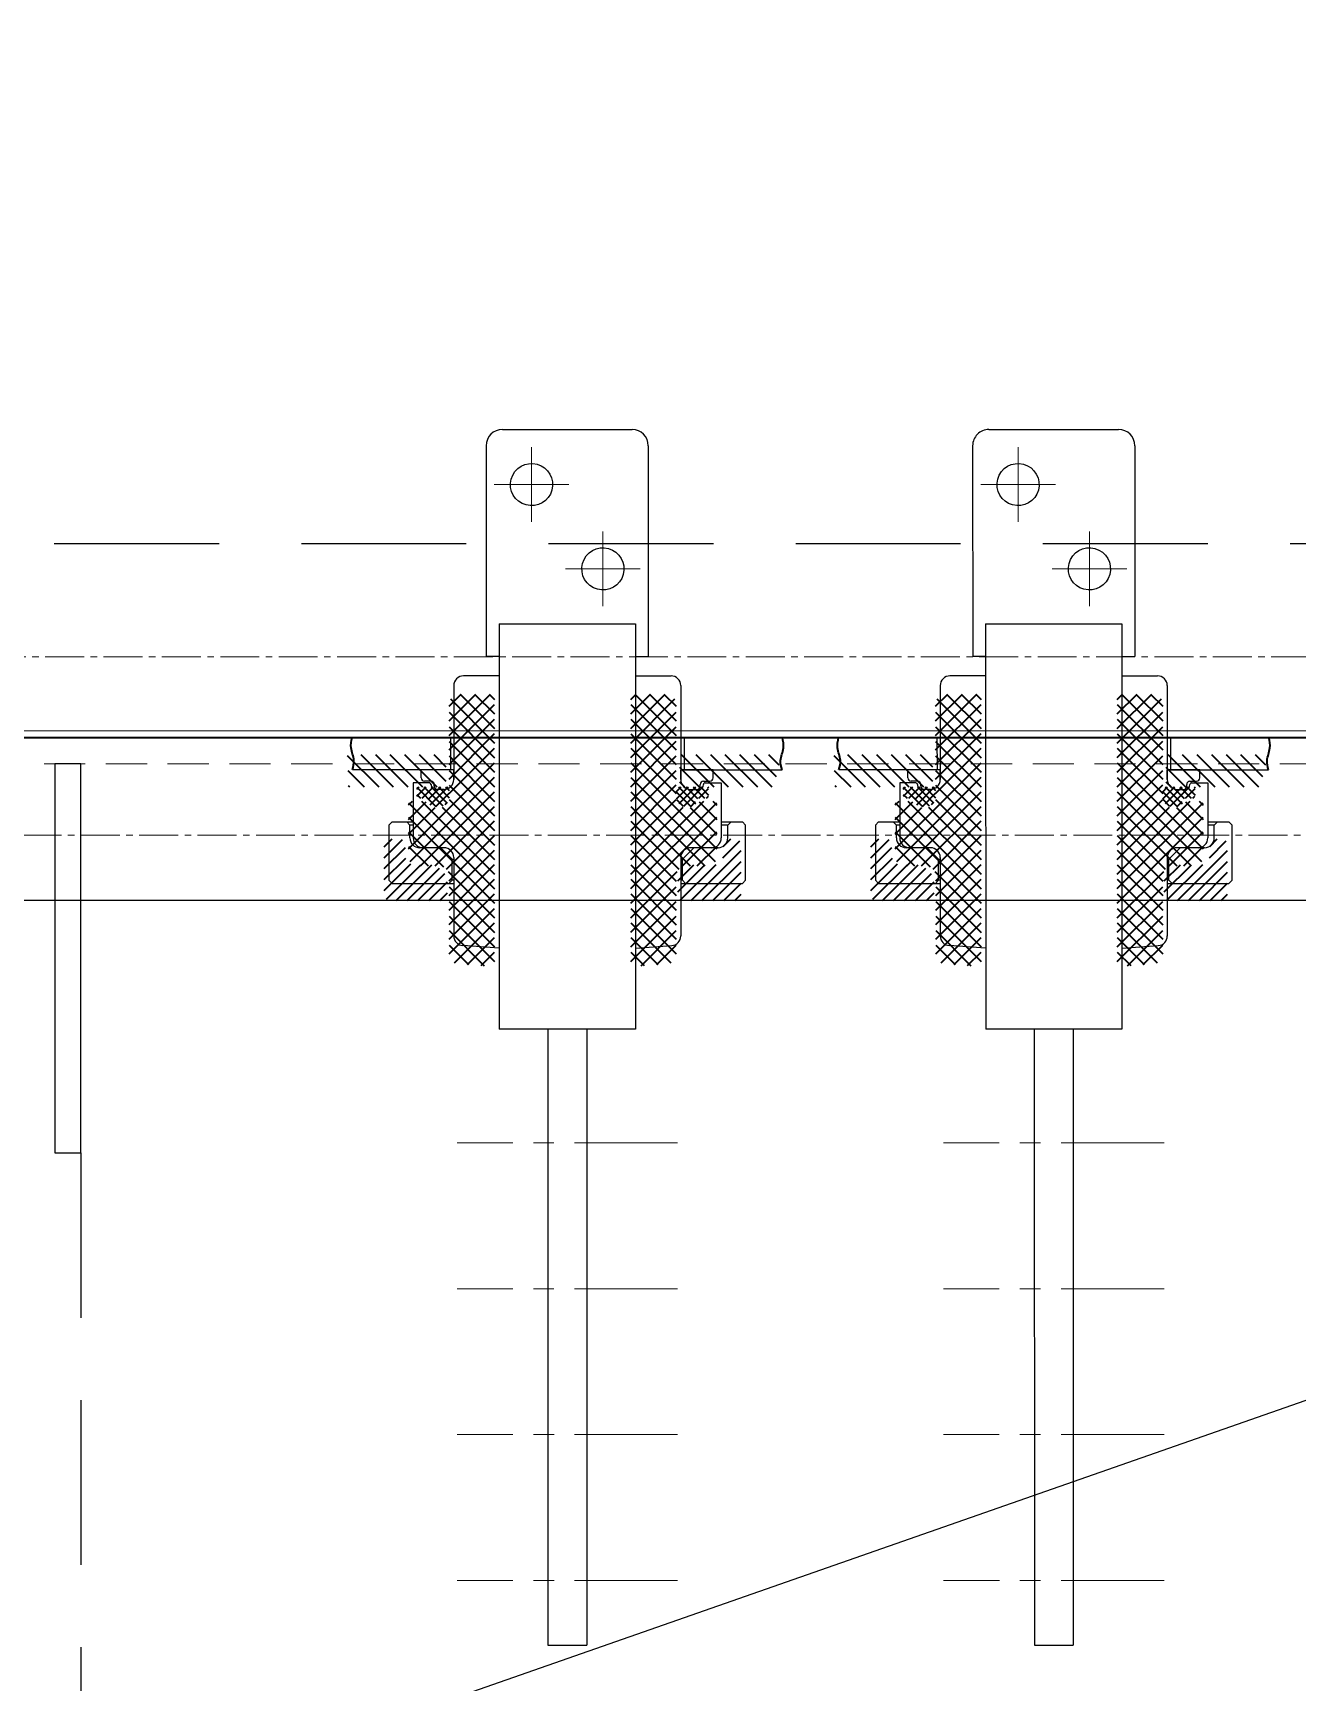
# Model space of a CAD drawing. Header units: millimetres. Extents: x -185079 to -2648, y 85916 to 249201.
# Drawn here: x -53594 to -53204, y 130030 to 130538 of the extents above; entities that cross this region are included whole.
import ezdxf

# ---------------------------------------------------------------- set-up
doc = ezdxf.new("R2010")
doc.units = ezdxf.units.MM
for name, pattern in [('CENTER', [50.800000000000004, 31.75, -6.35, 6.35, -6.35]), ('DASHED', [19.049999999999997, 12.7, -6.35]), ('HIDDEN', [9.524999999999999, 6.35, -3.175]), ('点画线', [18, 12, -2, 2, -2])]:
    doc.linetypes.add(name, pattern=pattern)
for name, color, linetype in [('01粗实线', 7, 'Continuous'), ('1', 4, 'Continuous'), ('2', 3, 'Continuous'), ('3', 6, 'HIDDEN')]:
    doc.layers.add(name, color=color, linetype=linetype)
for name, color, linetype, lineweight in [('04细虚线', 6, 'DASHED', 20), ('2细线层', 4, 'Continuous', 35), ('中心线', 1, 'CENTER', 20), ('中心线层', 1, '点画线', 18), ('粗实线', 7, 'Continuous', 25), ('细实线', 3, 'Continuous', 35)]:
    doc.layers.add(name, color=color, linetype=linetype, lineweight=lineweight)
pattern_1 = [(150.0300830919113, (-85200.54492550873, 112058.2777412227), (-0.7930280452064855, -1.375231896632701), []), (240.0300830919114, (-85200.54492550873, 112058.2777412227), (1.375231896632702, -0.793028045206486), [])]
pattern_2 = [(150.0300830919113, (-85345.41339557954, 112019.3788160533), (-0.7930280452064855, -1.375231896632701), []), (240.0300830919114, (-85345.41339557954, 112019.3788160533), (1.375231896632702, -0.793028045206486), [])]

msp = doc.modelspace()

# ---------------------------------------------------------------- hatches: boundary and pattern name
at = {"layer": '细实线', "extrusion": (-0.004685415688226631, -0.01745240643729068, 0.9998367168639968)}
h = msp.add_hatch(dxfattribs=at)
h.set_pattern_fill('ANSI37', color=256, scale=0.9999999999999993, angle=195.0300830919114)
h.set_pattern_definition([(240.0300830919114, (-86954.5886389695, 111990.2590512349), (2.750463793265403, -1.586056090412972), []), (330.0300830919113, (-86954.5886389695, 111990.2590512349), (1.586056090412971, 2.750463793265403), [])])
h.paths.add_polyline_path([(-85346.44920638774, 112000.099525696), (-85340.17157268467, 112001.7851457866, 0.4142135623672381), (-85338.05218178667, 112005.4604936915), (-85342.46072663918, 112021.8789202995), (-85347.28967564154, 112020.5822894605, 0.4142135624433777), (-85347.64290745789, 112019.9697314763, -0.4142135623992668), (-85348.7026029069, 112018.132057524), (-85351.11707740807, 112017.4837421045, -0.4142135623582685), (-85354.79242531287, 112019.6031330025), (-85362.31288417897, 112047.6110372162, 0.4142135623965226), (-85365.98823208378, 112049.7304281142), (-85376.61191988898, 112046.8778402685), (-85354.8285217941, 111965.7514970288), (-85344.20612043199, 111969.4330933213, 0.3934789996790296), (-85342.29118147961, 111973.0456494674), (-85348.56859728576, 111996.4241777912, -0.4142135623654976)])
h.paths.add_polyline_path([(-85417.1750915088, 112035.986141221), (-85427.79877931402, 112033.1335533753, 0.4142135623758393), (-85429.91817021201, 112029.4582054705), (-85422.39771134593, 112001.4503012567, -0.4142135624054921), (-85424.51710224398, 111997.774953352), (-85426.93157674513, 111997.1266379325, -0.4142135623110451), (-85428.76925069754, 111998.1863333815, 0.4142135623401643), (-85429.38180868169, 111998.5395651978), (-85434.21075768404, 111997.2429343588), (-85429.80221283152, 111980.8245077508, 0.4142135623689787), (-85426.12686492671, 111978.7051168528), (-85419.84923122363, 111980.3907369435, -0.4142135623510396), (-85416.17388331883, 111978.2713460454), (-85409.89646751268, 111954.8928177217, 0.3934789996892012), (-85406.42952570732, 111952.7253612357), (-85395.39169341394, 111954.8597979814)])
h = msp.add_hatch(dxfattribs=at)
h.set_pattern_fill('ANSI37', color=256, scale=0.9999999999999993, angle=195.0300830919114)
h.set_pattern_definition([(240.0300830919114, (-86809.72016889867, 112029.1579764043), (2.750463793265403, -1.586056090412972), []), (330.0300830919113, (-86809.72016889867, 112029.1579764043), (1.586056090412971, 2.750463793265403), [])])
h.paths.add_polyline_path([(-85201.58073631692, 112038.9984508653), (-85195.30310261386, 112040.684070956, 0.4142135623717229), (-85193.18371171586, 112044.3594188608), (-85197.59225656837, 112060.7778454689), (-85202.42120557072, 112059.4812146299, 0.4142135624433777), (-85202.77443738707, 112058.8686566457, -0.414213562387553), (-85203.83413283608, 112057.0309826933), (-85206.24860733724, 112056.3826672738, -0.4142135623596406), (-85209.92395524206, 112058.5020581718), (-85217.44441410815, 112086.5099623855, 0.4142135623834367), (-85221.11976201297, 112088.6293532836), (-85231.74344981817, 112085.7767654378), (-85209.96005172329, 112004.6504221982), (-85199.33765036118, 112008.3320184907, 0.3934789996769801), (-85197.42271140878, 112011.9445746368), (-85203.70012721495, 112035.3231029605, -0.4142135623748356)])
h.paths.add_polyline_path([(-85272.30662143798, 112074.8850663904), (-85282.93030924321, 112072.0324785446, 0.4142135623689787), (-85285.04970014119, 112068.3571306398), (-85277.5292412751, 112040.3492264261, -0.4142135624130895), (-85279.64863217316, 112036.6738785213), (-85282.06310667432, 112036.0255631018, -0.4142135623137893), (-85283.90078062672, 112037.0852585509, 0.4142135623110451), (-85284.51333861088, 112037.4384903672), (-85289.34228761322, 112036.1418595282), (-85284.93374276071, 112019.7234329202, 0.4142135623641255), (-85281.25839485589, 112017.6040420222), (-85274.98076115281, 112019.2896621128, -0.4142135623568964), (-85271.30541324802, 112017.1702712148), (-85265.02799744185, 111993.7917428911, 0.3934789996823226), (-85261.5610556365, 111991.6242864051), (-85250.52322334313, 111993.7587231507)])
h = msp.add_hatch(dxfattribs=at)
h.set_pattern_fill('ANSI31', color=256, scale=0.9999999999999993, angle=285.0300830919114)
h.set_pattern_definition([(330.0300830919113, (-81646.94154219533, 105939.0375584637), (1.586056090412971, 2.750463793265403), [])])
edge = h.paths.add_edge_path()
edge.add_line((-85357.28893266805, 112032.7568435185), (-85354.6956709901, 112023.0989455138))
edge.add_line((-85354.6956709901, 112023.0989455138), (-85325.49881692098, 112030.9386517042))
edge.add_spline(control_points=[(-85325.49881692098, 112030.9386517042), (-85326.01788917232, 112031.8001566333), (-85327.11980718658, 112033.8501850469), (-85326.4475509401, 112037.4357204343), (-85327.46563561859, 112039.6385187707), (-85328.00792779653, 112040.6191452107)], knot_values=[0.4991349242523707, 0.4991349242523707, 0.4991349242523707, 0.4991349242523707, 2.849111683350642, 6.014083337597869, 8.642198821057882, 8.642198821057882, 8.642198821057882, 8.642198821057882], degree=3, periodic=0)
edge.add_line((-85328.00792779653, 112040.6191452107), (-85357.28893266805, 112032.7568435185))
edge = h.paths.add_edge_path()
edge.add_line((-85424.23253662411, 112004.4274614325), (-85426.82579830206, 112014.0853594372))
edge.add_line((-85426.82579830206, 112014.0853594372), (-85456.10680317359, 112006.223057745))
edge.add_spline(control_points=[(-85456.10680317356, 112006.223057745), (-85456.08495224456, 112005.1026865753), (-85455.86270259816, 112002.6861969688), (-85453.4848374673, 111999.919655826), (-85453.4116694127, 111997.5933956852), (-85453.42939069319, 111996.587755242)], knot_values=[0.4991349242523704, 0.4991349242523704, 0.4991349242523704, 0.4991349242523704, 3.127250407712383, 6.29222206195961, 8.642198821057882, 8.642198821057882, 8.642198821057882, 8.642198821057882], degree=3, periodic=0)
edge.add_line((-85453.4293906932, 111996.587755242), (-85424.23253662411, 112004.4274614325))
h = msp.add_hatch(dxfattribs=at)
h.set_pattern_fill('ANSI31', color=256, scale=0.9999999999999993, angle=285.0300830919114)
h.set_pattern_definition([(330.0300830919113, (-81502.0730721245, 105977.936483633), (1.586056090412971, 2.750463793265403), [])])
edge = h.paths.add_edge_path()
edge.add_line((-85212.42046259722, 112071.6557686879), (-85209.82720091927, 112061.9978706832))
edge.add_line((-85209.82720091927, 112061.9978706832), (-85180.63034685017, 112069.8375768736))
edge.add_spline(control_points=[(-85180.63034685017, 112069.8375768736), (-85181.14941910151, 112070.6990818027), (-85182.25133711577, 112072.7491102163), (-85181.57908086927, 112076.3346456037), (-85182.59716554778, 112078.5374439401), (-85183.13945772572, 112079.5180703801)], knot_values=[0.4991349242523707, 0.4991349242523707, 0.4991349242523707, 0.4991349242523707, 2.849111683350642, 6.014083337597869, 8.642198821057882, 8.642198821057882, 8.642198821057882, 8.642198821057882], degree=3, periodic=0)
edge.add_line((-85183.13945772572, 112079.5180703801), (-85212.42046259722, 112071.6557686879))
edge = h.paths.add_edge_path()
edge.add_line((-85279.3640665533, 112043.3263866019), (-85281.95732823125, 112052.9842846066))
edge.add_line((-85281.95732823125, 112052.9842846066), (-85311.23833310278, 112045.1219829144))
edge.add_spline(control_points=[(-85311.23833310275, 112045.1219829144), (-85311.21648217374, 112044.0016117447), (-85310.99423252733, 112041.5851221382), (-85308.61636739649, 112038.8185809954), (-85308.54319934189, 112036.4923208546), (-85308.56092062237, 112035.4866804114)], knot_values=[0.4991349242523704, 0.4991349242523704, 0.4991349242523704, 0.4991349242523704, 3.127250407712383, 6.29222206195961, 8.642198821057882, 8.642198821057882, 8.642198821057882, 8.642198821057882], degree=3, periodic=0)
edge.add_line((-85308.56092062237, 112035.4866804114), (-85279.3640665533, 112043.3263866019))
h = msp.add_hatch(dxfattribs=at)
h.set_pattern_fill('ANSI37', color=256, scale=0.4999999999999997, angle=105.0300830919113)
h.set_pattern_definition(pattern_2)
h.paths.add_polyline_path([(-85427.89451787136, 111998.7847764914), (-85427.76485478747, 111998.3018815912, 0.4142135623689787), (-85426.53973881919, 111997.5954179584), (-85424.60815921826, 111998.114070294, 0.4142135623816961), (-85422.48876832023, 112001.7894181989), (-85423.26674682362, 112004.6867876003), (-85432.92464482835, 112002.0935259223), (-85432.27632940884, 111999.6790514212, 0.414213562373095), (-85431.05121344057, 111998.9725877885), (-85429.11963383964, 111999.491240124, -0.414213562373095)])
h = msp.add_hatch(dxfattribs=at)
h.set_pattern_fill('ANSI37', color=256, scale=0.4999999999999997, angle=105.0300830919113)
h.set_pattern_definition(pattern_2)
h.paths.add_polyline_path([(-85351.20813438235, 112017.8228590466), (-85349.27655478142, 112018.3415113822, 0.4142135623472916), (-85348.57009114874, 112019.5666273504), (-85348.69975423263, 112020.0495222507, -0.4142135624000037), (-85347.99329059997, 112021.2746382189), (-85346.06171099903, 112021.7932905545, 0.4142135624071311), (-85345.35524736634, 112023.0184065228), (-85346.00356278583, 112025.432881024), (-85355.66146079055, 112022.839619346), (-85354.88348228717, 112019.9422499446, 0.4142135623775797)])
h = msp.add_hatch(dxfattribs=at)
h.set_pattern_fill('ANSI37', color=256, scale=0.4999999999999997, angle=105.0300830919113)
h.set_pattern_definition(pattern_1)
h.paths.add_polyline_path([(-85283.02604780055, 112037.6837016608), (-85282.89638471665, 112037.2008067605, 0.4142135623947821), (-85281.67126874838, 112036.4943431278), (-85279.73968914745, 112037.0129954634, 0.4142135623816961), (-85277.62029824941, 112040.6883433682), (-85278.39827675279, 112043.5857127697), (-85288.05617475754, 112040.9924510917), (-85287.40785933801, 112038.5779765905, 0.414213562373095), (-85286.18274336975, 112037.8715129578), (-85284.25116376881, 112038.3901652934, -0.4142135623742003)])
h = msp.add_hatch(dxfattribs=at)
h.set_pattern_fill('ANSI37', color=256, scale=0.4999999999999997, angle=105.0300830919113)
h.set_pattern_definition(pattern_1)
h.paths.add_polyline_path([(-85206.33966431153, 112056.7217842159), (-85204.4080847106, 112057.2404365516, 0.4142135623947821), (-85203.70162107793, 112058.4655525198), (-85203.8312841618, 112058.9484474201, -0.4142135623742004), (-85203.12482052916, 112060.1735633883), (-85201.1932409282, 112060.6922157239, 0.4142135624000037), (-85200.48677729553, 112061.9173316922), (-85201.135092715, 112064.3318061933), (-85210.79299071972, 112061.7385445154), (-85210.01501221635, 112058.841175114, 0.4142135623654976)])
h = msp.add_hatch(dxfattribs=at)
h.set_pattern_fill('ANSI31', color=256, scale=0.7499999999999998, angle=195.0300830919114)
h.set_pattern_definition([(240.0300830919114, (-85301.40813979876, 112118.1034748076), (2.062847844949053, -1.189542067809728), [])])
edge = h.paths.add_edge_path()
edge.add_line((-85331.93711992858, 112011.6077160939), (-85333.16223589687, 112012.3141797265))
edge.add_line((-85333.16223589687, 112012.3141797265), (-85336.54250019848, 112011.4065381393))
edge.add_line((-85336.54250019848, 112011.4065381393), (-85337.2489638312, 112010.181422171))
edge.add_line((-85337.2489638312, 112010.181422171), (-85336.21165915999, 112006.3182629691))
edge.add_arc((-85339.10902856142, 112005.5402844657), 2.999999999999956, 285.03008309200357, 15.030083092006521, ccw=False)
edge.add_line((-85338.33105005803, 112002.6429150643), (-85345.57447356159, 112000.6979688058))
edge.add_line((-85345.57447356159, 112000.6979688058), (-85348.04709627594, 111996.4100629169))
edge.add_line((-85348.04709627594, 111996.4100629169), (-85346.36147618525, 111990.1324292138))
edge.add_line((-85346.36147618525, 111990.1324292138), (-85345.136360217, 111989.4259655811))
edge.add_line((-85345.136360217, 111989.4259655811), (-85328.23503870874, 111993.9641735176))
edge.add_line((-85328.23503870874, 111993.9641735176), (-85327.52857507607, 111995.1892894859))
edge.add_line((-85327.52857507607, 111995.1892894859), (-85331.93711992858, 112011.6077160939))
edge = h.paths.add_edge_path()
edge.add_line((-85437.46753434784, 111984.3069536046), (-85438.17399798053, 111983.0818376363))
edge.add_line((-85438.17399798053, 111983.0818376363), (-85433.76545312801, 111966.6634110283))
edge.add_line((-85433.76545312801, 111966.6634110283), (-85432.54033715972, 111965.9569473956))
edge.add_line((-85432.54033715972, 111965.9569473956), (-85415.63901565147, 111970.495155332))
edge.add_line((-85415.63901565147, 111970.495155332), (-85414.93255201878, 111971.7202713003))
edge.add_line((-85414.93255201878, 111971.7202713003), (-85416.61817210948, 111977.9979050034))
edge.add_line((-85416.61817210948, 111977.9979050034), (-85420.90607799841, 111980.4705277178))
edge.add_line((-85420.90607799841, 111980.4705277178), (-85427.18371170147, 111978.7849076271))
edge.add_arc((-85427.96169020486, 111981.6822770284), 2.999999999999998, 195.0300830920065, 285.0300830920065, ccw=False)
edge.add_line((-85430.85905960629, 111980.9042985251), (-85431.89636427746, 111984.767457727))
edge.add_line((-85431.89636427746, 111984.767457727), (-85433.12148024573, 111985.4739213596))
edge.add_line((-85433.12148024573, 111985.4739213596), (-85437.46753434784, 111984.3069536046))
h = msp.add_hatch(dxfattribs=at)
h.set_pattern_fill('ANSI31', color=256, scale=0.7499999999999998, angle=195.0300830919114)
h.set_pattern_definition([(240.0300830919114, (-85156.53966972794, 112157.0023999769), (2.062847844949053, -1.189542067809728), [])])
edge = h.paths.add_edge_path()
edge.add_line((-85187.06864985777, 112050.5066412633), (-85188.29376582606, 112051.2131048959))
edge.add_line((-85188.29376582606, 112051.2131048959), (-85191.67403012767, 112050.3054633086))
edge.add_line((-85191.67403012767, 112050.3054633086), (-85192.38049376037, 112049.0803473404))
edge.add_line((-85192.38049376037, 112049.0803473404), (-85191.34318908918, 112045.2171881385))
edge.add_arc((-85194.2405584906, 112044.4392096351), 2.999999999999956, 285.03008309200357, 15.030083092006521, ccw=False)
edge.add_line((-85193.46257998722, 112041.5418402337), (-85200.70600349078, 112039.5968939752))
edge.add_line((-85200.70600349078, 112039.5968939752), (-85203.17862620513, 112035.3089880863))
edge.add_line((-85203.17862620513, 112035.3089880863), (-85201.49300611444, 112029.0313543832))
edge.add_line((-85201.49300611444, 112029.0313543832), (-85200.26789014618, 112028.3248907505))
edge.add_line((-85200.26789014618, 112028.3248907505), (-85183.36656863792, 112032.863098687))
edge.add_line((-85183.36656863792, 112032.863098687), (-85182.66010500526, 112034.0882146552))
edge.add_line((-85182.66010500526, 112034.0882146552), (-85187.06864985777, 112050.5066412633))
edge = h.paths.add_edge_path()
edge.add_line((-85292.59906427702, 112023.2058787739), (-85293.30552790972, 112021.9807628057))
edge.add_line((-85293.30552790972, 112021.9807628057), (-85288.8969830572, 112005.5623361977))
edge.add_line((-85288.8969830572, 112005.5623361977), (-85287.67186708891, 112004.855872565))
edge.add_line((-85287.67186708891, 112004.855872565), (-85270.77054558066, 112009.3940805014))
edge.add_line((-85270.77054558066, 112009.3940805014), (-85270.06408194796, 112010.6191964697))
edge.add_line((-85270.06408194796, 112010.6191964697), (-85271.74970203865, 112016.8968301728))
edge.add_line((-85271.74970203865, 112016.8968301728), (-85276.0376079276, 112019.3694528871))
edge.add_line((-85276.0376079276, 112019.3694528871), (-85282.31524163065, 112017.6838327964))
edge.add_arc((-85283.09322013403, 112020.5812021978), 2.999999999999998, 195.0300830920065, 285.0300830920065, ccw=False)
edge.add_line((-85285.99058953548, 112019.8032236944), (-85287.02789420664, 112023.6663828964))
edge.add_line((-85287.02789420664, 112023.6663828964), (-85288.2530101749, 112024.372846529))
edge.add_line((-85288.2530101749, 112024.372846529), (-85292.59906427702, 112023.2058787739))

# ---------------------------------------------------------------- linework, layer by layer
at = {"layer": '01粗实线', "color": 2, "lineweight": -3, "ltscale": 20, "extrusion": (-0.004685415688226634, -0.01745240643729067, 0.9998367168639968)}
msp.add_line((-52867.80632182639, 130320.7415336743, 1725.285546016996), (-54357.75216209405, 130320.7415336743, 1718.30339033412), dxfattribs=at)
at = {"layer": '01粗实线', "lineweight": -3, "ltscale": 2, "extrusion": (-0.00468541568822663, -0.01745240643729067, 0.9998367168639968)}
for p, q in [((-53434.82537057986, 130230.9008689842, 1721.060200357216), (-53434.80983157523, 130040.9298069044, 1717.744279543224)), ((-53422.82550233946, 130230.9008689841, 1721.116433910116), (-53422.80996333482, 130040.9298069044, 1717.800513096124)), ((-53284.82701757459, 130230.9008689841, 1721.763119767173), (-53284.81147856996, 130040.9298069044, 1718.447198953181)), ((-53272.82714933419, 130230.9008689841, 1721.819353320073), (-53272.81161032955, 130040.9298069044, 1718.503432506082)), ((-53434.80983157523, 130040.9298069044, 1717.744279543225), (-53422.80996333482, 130040.9298069044, 1717.800513096126)), ((-53284.81147856996, 130040.9298069044, 1718.447198953183), (-53272.81161032955, 130040.9298069044, 1718.503432506083))]:
    msp.add_line(p, q, dxfattribs=at)
at = {"layer": '04细虚线', "linetype": 'DASHED', "extrusion": (-0.004685415688226634, -0.01745240643729067, 0.9998367168639968)}
msp.add_line((-54599.78665025403, 130312.7427521131, 1717.029552163105), (-52625.80832470373, 130312.7427521131, 1726.279971615354), dxfattribs=at)
at = {"layer": '1', "lineweight": -3, "ltscale": 3, "transparency": 33554687, "extrusion": (-0.004685415688226634, -0.01745240643729067, 0.9998367168639968)}
for p, q in [((-52610.80930724552, 130322.7412290644, 1726.524785704578), (-54614.78733259151, 130323.0981458592, 1717.140012307496)), ((-52612.80912171713, 130320.7415336741, 1726.48050901614), (-54612.78719098293, 130321.0984504688, 1717.114480136691))]:
    msp.add_line(p, q, dxfattribs=at)
at = {"layer": '1', "color": 3, "lineweight": -3, "ltscale": 2, "extrusion": (-0.004685415688226648, -0.01745240643729063, 0.9998367168639968), "elevation": 1.311263986281119e-08}
msp.add_lwpolyline([(-89340.74435583597, 116693.2017122206), (-79605.60479144276, 119307.2036772036), (-77739.80294518075, 112358.532017356), (-87474.94250957393, 109744.530052373)], close=True, dxfattribs=at)
at = {"layer": '1', "lineweight": -3, "ltscale": 2, "extrusion": (-0.004685415688226648, -0.01745240643729063, 0.9998367168639968), "elevation": 1.311264075806094e-08}
msp.add_lwpolyline([(-87231.2481748564, 109916.2399077064), (-77857.25883072625, 112433.2686984296), (-79666.37327405855, 119170.8235395233), (-89040.36261818874, 116653.7947488001), (-87231.2481748564, 109916.2399077064)], dxfattribs=at)
at = {"layer": '2', "color": 2, "lineweight": -3, "ltscale": 20, "extrusion": (-0.004685415688226634, -0.01745240643729067, 0.9998367168639968)}
for p, q in [((-54612.73010558682, 129623.2047592496, 1704.932834198974), (-52610.80930724553, 130322.7412290645, 1726.524785704582)), ((-54272.77201042879, 130320.7415336743, 1718.70162269455), (-52952.78647349159, 130320.7415336743, 1724.887313656568))]:
    msp.add_line(p, q, dxfattribs=at)
at = {"layer": '2细线层', "lineweight": -3, "ltscale": 3, "transparency": 33554687, "extrusion": (-0.004685415688226634, -0.01745240643729067, 0.9998367168639968)}
for p, q in [((-53578.81677583555, 130312.7427521128, 1721.814001649819), (-53586.81668799585, 130312.7427521127, 1721.77651261455)), ((-53586.81668799585, 130312.7427521127, 1721.77651261455), (-53586.80687388766, 130192.761028694, 1719.682246837292)), ((-53578.81677583554, 130312.7427521128, 1721.814001649819), (-53586.81668799582, 130312.7427521127, 1721.77651261455)), ((-53586.81668799582, 130312.7427521127, 1721.77651261455), (-53586.80687388762, 130192.7610286939, 1719.682246837291)), ((-53578.80696172732, 130192.761028694, 1719.719735872561), (-53578.81677583555, 130312.7427521128, 1721.814001649819)), ((-53578.80696172732, 130192.761028694, 1719.719735872561), (-53578.81677583554, 130312.7427521128, 1721.814001649819)), ((-53586.80687388766, 130192.761028694, 1719.682246837292), (-53578.80696172732, 130192.761028694, 1719.719735872561)), ((-53586.80687388762, 130192.7610286939, 1719.682246837291), (-53578.80696172732, 130192.761028694, 1719.719735872561))]:
    msp.add_line(p, q, dxfattribs=at)
at = {"layer": '3', "ltscale": 8, "extrusion": (-0.004685415688226634, -0.01745240643729067, 0.9998367168639968)}
for p, q in [((-54272.77691748296, 130380.7323953836, 1719.748755583179), (-52952.79138054567, 130380.7323953837, 1725.934446545197)), ((-53578.80696172731, 130192.7610286942, 1719.719735872567), (-53578.84424064796, 129621.0205683252, 1709.739684740276))]:
    msp.add_line(p, q, dxfattribs=at)
at = {"layer": '中心线', "extrusion": (-0.00468541568822663, -0.01745240643729067, 0.9998367168639968)}
for p, q in [((-53439.83999570792, 130410.3705674553, 1724.169390553192), (-53439.83811467049, 130387.3740704666, 1723.76798961255)), ((-53289.84164270265, 130410.3705674552, 1724.872309963149), (-53289.83976166522, 130387.3740704666, 1724.470909022507)), ((-53451.33892891959, 130398.8723189609, 1723.914799594673), (-53428.3391814588, 130398.8723189609, 1724.022580571066)), ((-53301.34057591432, 130398.8723189609, 1724.617719004631), (-53278.34082845353, 130398.8723189609, 1724.725499981024)), ((-53417.83811087706, 130384.3745273812, 1723.818727815104), (-53417.83622983962, 130361.3780303926, 1723.417326874463)), ((-53267.83975787178, 130384.3745273811, 1724.521647225062), (-53267.83787683435, 130361.3780303925, 1724.120246284421)), ((-53429.33704408869, 130372.8762788869, 1723.564136856586), (-53406.3372966279, 130372.8762788869, 1723.671917832981)), ((-53279.33869108342, 130372.8762788868, 1724.267056266544), (-53256.33894362263, 130372.8762788868, 1724.374837242939)), ((-53394.82294733023, 130195.9061996536, 1720.636818015186), (-53462.82220069262, 130195.9061996536, 1720.31816121541)), ((-53244.82459432496, 130195.9061996536, 1721.339737425143), (-53312.82384768735, 130195.9061996536, 1721.021080625368)), ((-53394.81926703965, 130150.9130533716, 1719.851468348713), (-53462.81852040204, 130150.9130533716, 1719.532811548939)), ((-53244.82091403438, 130150.9130533716, 1720.554387758671), (-53312.82016739677, 130150.9130533716, 1720.235730958897)), ((-53394.81558674907, 130105.9199070896, 1719.066118682241), (-53462.81484011146, 130105.9199070896, 1718.747461882467)), ((-53244.8172337438, 130105.9199070895, 1719.769038092199), (-53312.81648710619, 130105.9199070895, 1719.450381292425)), ((-53394.81190645853, 130060.9267608075, 1718.280769015768), (-53462.81115982091, 130060.9267608075, 1717.962112215995)), ((-53244.81355345326, 130060.9267608075, 1718.983688425726), (-53312.81280681564, 130060.9267608075, 1718.665031625952))]:
    msp.add_line(p, q, dxfattribs=at)
at = {"layer": '中心线层'}
msp.add_line((-52911.78896827573, 130345.7377260532, 1725.515750332578), (-54313.77360485626, 130345.7377260532, 1718.94579675907), dxfattribs=at)
at = {"layer": '中心线层', "extrusion": (-0.004685415688226634, -0.01745240643729067, 0.9998367168639968)}
msp.add_line((-54604.784796101, 130290.7461028197, 1716.622172790233), (-52612.80666819008, 130290.7461028197, 1725.956942571833), dxfattribs=at)
at = {"layer": '粗实线', "extrusion": (-0.00468541568822663, -0.01745240643729067, 0.9998367168639968)}
for p, q in [((-53448.8403467015, 130415.8697297786, 1724.223202569973), (-53408.84078590009, 130415.8697297786, 1724.410647746309)), ((-53298.84199369623, 130415.8697297786, 1724.92612197993), (-53258.84243289482, 130415.8697297786, 1725.113567156266)), ((-53453.83988288052, 130410.8704913028, 1724.112510848877), (-53453.83456690524, 130345.8803911177, 1722.978116886197)), ((-53403.84043187877, 130410.8704913028, 1724.3468173193), (-53403.83511590346, 130345.8803911176, 1723.212423356618)), ((-53303.84152987525, 130410.8704913028, 1724.815430258835), (-53303.83621389997, 130345.8803911176, 1723.681036296154)), ((-53253.84207887349, 130410.8704913028, 1725.049736729257), (-53253.83676289819, 130345.8803911176, 1723.915342766576)), ((-53449.83542866746, 130355.8788680692, 1723.171383551935), (-53449.83421658608, 130341.0606480752, 1722.912733399819)), ((-53449.83542866746, 130355.8788680692, 1723.171383551935), (-53407.83588982595, 130355.8788680692, 1723.368200987089)), ((-53407.83588982595, 130355.8788680692, 1723.368200987089), (-53407.83458152055, 130339.8842677561, 1723.089017265585)), ((-53299.83707566219, 130355.8788680692, 1723.874302961892), (-53299.83586358081, 130341.0606480752, 1723.615652809777)), ((-53299.83707566219, 130355.8788680692, 1723.874302961892), (-53257.83753682068, 130355.8788680692, 1724.071120397047)), ((-53257.83753682068, 130355.8788680692, 1724.071120397047), (-53257.83622851528, 130339.8842677561, 1723.791936675542)), ((-53449.83461082511, 130345.8803911177, 1722.99686140383), (-53453.83456690524, 130345.8803911177, 1722.978116886197)), ((-53407.83507198363, 130345.8803911177, 1723.193678838983), (-53403.83511590346, 130345.8803911176, 1723.212423356618)), ((-53299.83625781984, 130345.8803911176, 1723.699780813788), (-53303.83621389997, 130345.8803911176, 1723.681036296154)), ((-53257.83671897836, 130345.8803911176, 1723.89659824894), (-53253.83676289819, 130345.8803911176, 1723.915342766576)), ((-53452.83408742212, 130339.8842677562, 1722.878141442205), (-53460.83399958241, 130339.8842677562, 1722.840652406938)), ((-53449.83412036204, 130339.8842677562, 1722.892199830431), (-53460.83399958241, 130339.8842677562, 1722.840652406938)), ((-53407.83458152055, 130339.8842677561, 1723.089017265586), (-53396.83470230014, 130339.8842677562, 1723.140564689078)), ((-53404.83461446043, 130339.8842677562, 1723.103075653812), (-53396.83470230014, 130339.8842677562, 1723.140564689078)), ((-53302.83573441685, 130339.8842677561, 1723.581060852163), (-53310.83564657714, 130339.8842677561, 1723.543571816895)), ((-53299.83576735677, 130339.8842677562, 1723.595119240389), (-53310.83564657714, 130339.8842677561, 1723.543571816895)), ((-53257.83622851528, 130339.8842677561, 1723.791936675543), (-53246.83634929487, 130339.8842677561, 1723.843484099036)), ((-53254.83626145516, 130339.8842677561, 1723.805995063769), (-53246.83634929487, 130339.8842677561, 1723.843484099036)), ((-53463.83372128982, 130336.8847246707, 1722.774237374281), (-53463.83134954701, 130307.8891415111, 1722.268123144776)), ((-53393.83448988735, 130336.8847246707, 1723.102266432871), (-53393.83211814454, 130307.8891415111, 1722.596152203366)), ((-53313.83536828455, 130336.8847246707, 1723.477156784239), (-53313.83299654174, 130307.8891415111, 1722.971042554734)), ((-53243.83613688208, 130336.8847246706, 1723.805185842828), (-53243.83376513926, 130307.8891415111, 1723.299071613324)), ((-53463.83241274205, 130320.8871615482, 1722.495001937314), (-53495.15026528973, 130320.8871615482, 1722.348240816049)), ((-53464.83240176209, 130320.8871615481, 1722.490315807904), (-53464.83158391975, 130310.8886845966, 1722.3157936598)), ((-53393.83318133958, 130320.8871615482, 1722.823030995903), (-53362.51532879188, 130320.8871615482, 1722.969792117169)), ((-53392.83319231954, 130320.8871615482, 1722.827717125313), (-53392.83237447721, 130310.8886845966, 1722.653194977208)), ((-53313.83405973678, 130320.8871615481, 1723.197921347272), (-53345.15191228446, 130320.8871615481, 1723.051160226007)), ((-53314.83404875682, 130320.8871615481, 1723.193235217862), (-53314.83323091448, 130310.8886845966, 1723.018713069758)), ((-53243.83482833431, 130320.8871615481, 1723.525950405861), (-53212.51697578661, 130320.8871615482, 1723.672711527127)), ((-53242.83483931427, 130320.8871615481, 1723.53063653527), (-53242.83402147194, 130310.8886845966, 1723.356114387165)), ((-53463.83159489969, 130310.8886845966, 1722.320479789209), (-53495.06231681256, 130310.8886845966, 1722.174126977857)), ((-53473.83128063945, 130308.3890653587, 1722.229987958099), (-53473.83148510006, 130310.8886845966, 1722.273618495123)), ((-53470.83123179513, 130307.3892176636, 1722.226594131514), (-53472.8312098352, 130307.3892176636, 1722.217221872696)), ((-53463.83134954701, 130307.8891415111, 1722.268123144776), (-53463.83159489969, 130310.8886845966, 1722.320479789209)), ((-53393.83236349722, 130310.8886845966, 1722.648508847799), (-53362.60164158438, 130310.8886845966, 1722.794861659151)), ((-53393.83236349722, 130310.8886845966, 1722.648508847799), (-53362.60164158438, 130310.8886845966, 1722.79486165915)), ((-53383.83247329688, 130310.8886845966, 1722.695370141883), (-53393.83236349722, 130310.8886845966, 1722.648508847799)), ((-53393.83211814454, 130307.8891415111, 1722.596152203366), (-53393.83236349722, 130310.8886845966, 1722.648508847799)), ((-53386.83215411217, 130307.3892176636, 1722.620229001822), (-53384.8321760721, 130307.3892176636, 1722.629601260639)), ((-53383.83226883628, 130308.3890653587, 1722.651739604856), (-53383.83247329688, 130310.8886845966, 1722.695370141883)), ((-53313.83324189442, 130310.8886845966, 1723.023399199166), (-53345.06396380729, 130310.8886845966, 1722.877046387814)), ((-53323.83292763418, 130308.3890653587, 1722.932907368056), (-53323.83313209479, 130310.8886845966, 1722.976537905081)), ((-53320.83287878986, 130307.3892176635, 1722.929513541471), (-53322.83285682993, 130307.3892176635, 1722.920141282653)), ((-53313.83299654174, 130307.8891415111, 1722.971042554734), (-53313.83324189442, 130310.8886845966, 1723.023399199166)), ((-53243.83401049195, 130310.8886845966, 1723.351428257756), (-53212.60328857911, 130310.8886845966, 1723.497781069108)), ((-53243.83401049195, 130310.8886845966, 1723.351428257756), (-53212.60328857911, 130310.8886845966, 1723.497781069108)), ((-53233.83412029161, 130310.8886845966, 1723.398289551841), (-53243.83401049195, 130310.8886845966, 1723.351428257756)), ((-53243.83376513926, 130307.8891415111, 1723.299071613324), (-53243.83401049195, 130310.8886845966, 1723.351428257756)), ((-53236.8338011069, 130307.3892176635, 1723.32314841178), (-53234.83382306683, 130307.3892176636, 1723.332520670596)), ((-53233.83391583101, 130308.3890653587, 1723.354659014814), (-53233.83412029161, 130310.8886845966, 1723.398289551841)), ((-53476.33113051321, 130306.889293816, 1722.192094312362), (-53476.3297401812, 130289.8918829983, 1721.895406660582)), ((-53471.33118541303, 130306.889293816, 1722.215524959404), (-53476.33113051321, 130306.889293816, 1722.192094312362)), ((-53469.83112009872, 130305.8894461208, 1722.205101938707), (-53469.83116099084, 130306.3893699684, 1722.213828046111)), ((-53466.8310712544, 130304.8895984257, 1722.20170811212), (-53469.33104380447, 130304.8895984257, 1722.1899927886)), ((-53466.8310712544, 130304.8895984257, 1722.20170811212), (-53469.33104380447, 130304.8895984257, 1722.1899927886)), ((-53390.8319057317, 130304.8895984257, 1722.55785394716), (-53388.33193318163, 130304.8895984257, 1722.569569270682)), ((-53390.83190573171, 130304.8895984257, 1722.55785394716), (-53388.33193318163, 130304.8895984257, 1722.569569270682)), ((-53387.83202045587, 130305.8894461208, 1722.589364550198), (-53387.83206134796, 130306.3893699684, 1722.598090657603)), ((-53386.33211871005, 130306.889293816, 1722.61384595912), (-53381.33217360987, 130306.889293816, 1722.637276606162)), ((-53381.33217360987, 130306.889293816, 1722.637276606162), (-53381.33078327785, 130289.8918829983, 1722.340588954384)), ((-53326.33277750794, 130306.889293816, 1722.895013722319), (-53326.33138717593, 130289.8918829983, 1722.59832607054)), ((-53321.33283240776, 130306.889293816, 1722.918444369361), (-53326.33277750794, 130306.889293816, 1722.895013722319)), ((-53319.83276709345, 130305.8894461208, 1722.908021348664), (-53319.83280798557, 130306.3893699684, 1722.916747456068)), ((-53316.83271824913, 130304.8895984256, 1722.904627522078), (-53319.3326907992, 130304.8895984257, 1722.892912198557)), ((-53316.83271824913, 130304.8895984256, 1722.904627522078), (-53319.3326907992, 130304.8895984257, 1722.892912198557)), ((-53240.83355272643, 130304.8895984256, 1723.260773357118), (-53238.33358017636, 130304.8895984257, 1723.27248868064)), ((-53240.83355272644, 130304.8895984256, 1723.260773357118), (-53238.33358017636, 130304.8895984257, 1723.27248868064)), ((-53237.8336674506, 130305.8894461208, 1723.292283960155), (-53237.83370834269, 130306.3893699684, 1723.30101006756)), ((-53236.33376570478, 130306.889293816, 1723.316765369078), (-53231.3338206046, 130306.889293816, 1723.34019601612)), ((-53231.3338206046, 130306.889293816, 1723.34019601612), (-53231.33243027258, 130289.8918829983, 1723.043508364342)), ((-53483.82998496841, 130293.891273779, 1721.930069549262), (-53482.83007773261, 130294.8911214741, 1721.952207893481)), ((-53483.82998496841, 130293.891273779, 1721.930069549262), (-53483.8285946364, 130276.8938629613, 1721.633381897484)), ((-53482.83007773261, 130294.8911214741, 1721.952207893481), (-53476.33014910239, 130294.8911214741, 1721.982667734635)), ((-53478.33012714246, 130294.8911214741, 1721.973295475819), (-53477.33005633818, 130293.891273779, 1721.960529390418)), ((-53476.33006731815, 130293.891273779, 1721.965215519826), (-53477.33005633818, 130293.891273779, 1721.960529390418)), ((-53477.32972920124, 130289.8918829983, 1721.890720531174), (-53477.33005633818, 130293.891273779, 1721.960529390418)), ((-53381.33119219904, 130294.8911214741, 1722.427850028437), (-53374.83126356881, 130294.8911214741, 1722.458309869592)), ((-53379.33113237472, 130293.891273779, 1722.419770072443), (-53381.3311104148, 130293.891273779, 1722.410397813626)), ((-53378.33122513893, 130294.8911214741, 1722.441908416662), (-53379.33113237472, 130293.891273779, 1722.419770072443)), ((-53379.33080523778, 130289.8918829983, 1722.3499612132), (-53379.33113237472, 130293.891273779, 1722.419770072443)), ((-53373.83119276453, 130293.891273779, 1722.44554378419), (-53374.83126356881, 130294.8911214741, 1722.458309869592)), ((-53373.82980243252, 130276.8938629613, 1722.148856132411), (-53373.83119276453, 130293.891273779, 1722.44554378419)), ((-53333.83163196314, 130293.891273779, 1722.63298895922), (-53332.83172472734, 130294.8911214741, 1722.655127303438)), ((-53333.83163196314, 130293.891273779, 1722.63298895922), (-53333.83024163113, 130276.8938629613, 1722.336301307442)), ((-53332.83172472734, 130294.8911214741, 1722.655127303438), (-53326.33179609712, 130294.8911214741, 1722.685587144593)), ((-53328.33177413719, 130294.8911214741, 1722.676214885777), (-53327.33170333291, 130293.891273779, 1722.663448800375)), ((-53326.33171431288, 130293.891273779, 1722.668134929784), (-53327.33170333291, 130293.891273779, 1722.663448800375)), ((-53327.33137619597, 130289.8918829983, 1722.593639941132), (-53327.33170333291, 130293.891273779, 1722.663448800375)), ((-53231.33283919377, 130294.8911214741, 1723.130769438395), (-53224.83291056353, 130294.8911214741, 1723.161229279549)), ((-53229.33277936945, 130293.8912737789, 1723.122689482401), (-53231.33275740953, 130293.8912737789, 1723.113317223583)), ((-53228.33287213366, 130294.8911214741, 1723.14482782662), (-53229.33277936945, 130293.8912737789, 1723.122689482401)), ((-53229.33245223251, 130289.8918829983, 1723.052880623158), (-53229.33277936945, 130293.8912737789, 1723.122689482401)), ((-53223.83283975926, 130293.8912737789, 1723.148463194147), (-53224.83291056353, 130294.8911214741, 1723.161229279549)), ((-53223.83144942725, 130276.8938629613, 1722.851775542369), (-53223.83283975926, 130293.8912737789, 1723.148463194147)), ((-53466.82959913817, 130286.8923399129, 1721.887568245532), (-53474.32951678842, 130286.8923399129, 1721.852422274969)), ((-53466.82959913817, 130286.8923399129, 1721.887568245532), (-53473.32952776841, 130286.8923399129, 1721.857108404377)), ((-53466.82959913817, 130286.8923399129, 1721.887568245532), (-53472.32953874837, 130286.8923399129, 1721.861794533786)), ((-53466.82959913817, 130286.8923399129, 1721.887568245532), (-53472.32953874837, 130286.8923399129, 1721.861794533786)), ((-53464.32934034325, 130283.3928729798, 1721.838200817217), (-53467.8295881582, 130286.8923399129, 1721.882882116123)), ((-53393.33011992075, 130283.3928729798, 1722.170916005215), (-53389.83044459546, 130286.8923399129, 1722.248400209982)), ((-53385.33049400529, 130286.8923399128, 1722.269487792319), (-53390.83043361548, 130286.8923399129, 1722.243714080572)), ((-53385.33049400529, 130286.8923399128, 1722.269487792319), (-53390.83043361548, 130286.8923399129, 1722.243714080572)), ((-53382.33052694518, 130286.8923399129, 1722.283546180545), (-53390.83043361548, 130286.8923399129, 1722.243714080572)), ((-53384.33050498526, 130286.8923399128, 1722.274173921727), (-53390.83043361548, 130286.8923399129, 1722.243714080572)), ((-53316.8312461329, 130286.8923399128, 1722.59048765549), (-53324.33116378315, 130286.8923399128, 1722.555341684927)), ((-53316.8312461329, 130286.8923399128, 1722.59048765549), (-53323.33117476314, 130286.8923399129, 1722.560027814334)), ((-53316.8312461329, 130286.8923399128, 1722.59048765549), (-53322.3311857431, 130286.8923399129, 1722.564713943743)), ((-53316.8312461329, 130286.8923399128, 1722.59048765549), (-53322.3311857431, 130286.8923399129, 1722.564713943743)), ((-53314.33098733798, 130283.3928729798, 1722.541120227174), (-53317.83123515293, 130286.8923399128, 1722.585801526081)), ((-53243.33176691548, 130283.3928729798, 1722.873835415172), (-53239.83209159019, 130286.8923399128, 1722.95131961994)), ((-53235.33214100002, 130286.8923399128, 1722.972407202276), (-53240.83208061021, 130286.8923399128, 1722.946633490529)), ((-53235.33214100002, 130286.8923399128, 1722.972407202276), (-53240.83208061021, 130286.8923399128, 1722.946633490529)), ((-53232.33217393991, 130286.8923399128, 1722.986465590502), (-53240.83208061021, 130286.8923399128, 1722.946633490529)), ((-53234.33215197999, 130286.8923399128, 1722.977093331685), (-53240.83208061021, 130286.8923399128, 1722.946633490529)), ((-53464.32880874572, 130276.8938629613, 1721.724761420948), (-53464.32934034325, 130283.3928729798, 1721.838200817217)), ((-53464.32934034325, 130283.3928729798, 1721.838200817217), (-53463.82934583323, 130283.3928729798, 1721.840543881921)), ((-53463.82938672535, 130283.8927968274, 1721.849269989326), (-53463.82740700361, 130259.6898412265, 1721.426810466499)), ((-53393.83015532288, 130283.8927968274, 1722.177299047916), (-53393.82817120822, 130259.6361357109, 1721.75390210212)), ((-53393.83011443076, 130283.3928729798, 1722.16857294051), (-53393.33011992075, 130283.3928729798, 1722.170916005215)), ((-53393.32958832321, 130276.8938629613, 1722.057476608947), (-53393.33011992075, 130283.3928729798, 1722.170916005215)), ((-53314.33045574045, 130276.8938629613, 1722.427680830906), (-53314.33098733798, 130283.3928729798, 1722.541120227174)), ((-53314.33098733798, 130283.3928729798, 1722.541120227174), (-53313.83099282796, 130283.3928729798, 1722.543463291878)), ((-53313.83103372008, 130283.8927968274, 1722.552189399283), (-53313.82905399834, 130259.6898412264, 1722.129729876456)), ((-53243.83180231761, 130283.8927968273, 1722.880218457874), (-53243.82981820295, 130259.6361357109, 1722.456821512077)), ((-53243.83176142549, 130283.3928729798, 1722.871492350468), (-53243.33176691548, 130283.3928729798, 1722.873835415172)), ((-53243.33123531794, 130276.8938629613, 1722.760396018905), (-53243.33176691548, 130283.3928729798, 1722.873835415172)), ((-53483.8285946364, 130276.8938629613, 1721.633381897484), (-53482.82852383217, 130275.8940152662, 1721.620615812081)), ((-53464.32880874572, 130276.8938629613, 1721.724761420948), (-53465.32871598154, 130275.8940152662, 1721.702623076729)), ((-53463.82881423572, 130276.8938629613, 1721.727104485652), (-53464.32880874572, 130276.8938629613, 1721.724761420948)), ((-53393.32958832321, 130276.8938629613, 1722.057476608947), (-53393.82958283325, 130276.8938629613, 1722.055133544242)), ((-53393.32958832321, 130276.8938629613, 1722.057476608947), (-53392.32951751896, 130275.8940152662, 1722.044710523545)), ((-53374.82970966834, 130275.8940152662, 1722.126717788193), (-53373.82980243252, 130276.8938629613, 1722.148856132411)), ((-53333.83024163113, 130276.8938629613, 1722.336301307442), (-53332.8301708269, 130275.8940152661, 1722.323535222039)), ((-53314.33045574045, 130276.8938629613, 1722.427680830906), (-53315.33036297627, 130275.8940152661, 1722.405542486686)), ((-53313.83046123045, 130276.8938629613, 1722.43002389561), (-53314.33045574045, 130276.8938629613, 1722.427680830906)), ((-53243.33123531794, 130276.8938629613, 1722.760396018905), (-53243.83122982798, 130276.8938629613, 1722.7580529542)), ((-53243.33123531794, 130276.8938629613, 1722.760396018905), (-53242.33116451369, 130275.8940152661, 1722.747629933503)), ((-53224.83135666307, 130275.8940152661, 1722.829637198151), (-53223.83144942725, 130276.8938629613, 1722.851775542369)), ((-53482.82852383217, 130275.8940152662, 1721.620615812081), (-53463.82873245148, 130275.8940152661, 1721.709652270842)), ((-53393.82950104901, 130275.8940152661, 1722.037681329432), (-53374.82970966834, 130275.8940152662, 1722.126717788193)), ((-53332.8301708269, 130275.8940152661, 1722.323535222039), (-53313.83037944621, 130275.8940152661, 1722.412571680799)), ((-53243.83114804374, 130275.8940152661, 1722.74060073939), (-53224.83135666307, 130275.8940152661, 1722.829637198151)), ((-53449.82725048627, 130255.897061363, 1721.426213786351), (-53461.04093401744, 130256.6979208804, 1721.387643645554)), ((-53407.82771164479, 130255.897061363, 1721.623031221505), (-53396.61415912898, 130256.6979208804, 1721.689559165071)), ((-53299.828897481, 130255.897061363, 1722.129133196308), (-53311.04258101217, 130256.6979208804, 1722.090563055511)), ((-53257.82935863952, 130255.897061363, 1722.325950631463), (-53246.61580612371, 130256.6979208804, 1722.392478575028)), ((-53407.82566703892, 130230.9008689841, 1721.186725851242), (-53449.82520588041, 130230.9008689841, 1720.989908416087)), ((-53257.82731403365, 130230.9008689841, 1721.889645261199), (-53299.82685287514, 130230.9008689841, 1721.692827826045))]:
    msp.add_line(p, q, dxfattribs=at)
at = {"layer": '粗实线', "extrusion": (-0.009369301277719217, -0.03489911350727357, 0.9993469207787523)}
for p, q in [((-53449.83542866744, 130355.8788680692, 1723.171383551936), (-53449.82520588041, 130230.9008689841, 1720.989908416087)), ((-53407.83588982596, 130355.8788680692, 1723.36820098709), (-53407.82566703892, 130230.9008689841, 1721.186725851242)), ((-53299.83707566217, 130355.8788680692, 1723.874302961893), (-53299.82685287514, 130230.9008689841, 1721.692827826045)), ((-53257.83753682069, 130355.8788680692, 1724.071120397048), (-53257.82731403365, 130230.9008689841, 1721.889645261199))]:
    msp.add_line(p, q, dxfattribs=at)
at = {"layer": '粗实线', "extrusion": (-0.004685415688226634, -0.01745240643729067, 0.9998367168639968)}
for p, q in [((-54607.78721668821, 130320.7415336743, 1717.131680846322), (-52617.80906681731, 130320.7415336744, 1726.457078369106)), ((-54612.78307257663, 130270.7491489165, 1716.235639458756), (-52612.80503250535, 130270.7491489166, 1725.607898275623))]:
    msp.add_line(p, q, dxfattribs=at)
at = {"layer": '粗实线', "extrusion": (-0.00468541568822663, -0.01745240643729067, 0.9998367168639968)}
for centre in [(-85422.90772592733, 112095.8972561819, -301.6990633206065), (-85278.0392558565, 112134.7961813512, -301.6990633219134), (-85394.91786995422, 112076.4918970611, -301.6990633206055), (-85250.04939988341, 112115.3908222304, -301.6990633219118)]:
    msp.add_circle(centre, 6.499999999999995, dxfattribs=at)
for centre, radius, start, end in [((-85434.71174814514, 112105.1527982774, -301.6990633206058), 4.999999999999994, 105.0300830917878, 195.0300830917878), ((-85396.08015612623, 112115.5258449892, -301.6990633206078), 4.999999999999994, 15.03008309194888, 105.0300830914657), ((-85289.84327807433, 112144.0517234467, -301.6990633219123), 4.999999999999994, 105.03008309167, 195.0300830919921), ((-85251.21168605541, 112154.4247701586, -301.6990633219145), 4.999999999999994, 15.0300830919921, 105.0300830914225), ((-85427.1118577849, 112030.5753009159, -301.6990633206051), 2.999999999999999, 105.0300830915418, 195.0300830919344), ((-85427.1118577849, 112030.5753009159, -301.6990633206051), 2.999999999999999, 105.0300830915418, 195.0300830919344), ((-85365.30131055473, 112047.1721756549, -301.6990633206055), 2.999999999999999, 15.03008309220288, 105.0300830905924), ((-85365.30131055473, 112047.1721756549, -301.6990633206055), 2.999999999999999, 15.03008309220288, 105.0300830905924), ((-85282.24338771409, 112069.4742260853, -301.6990633219116), 2.999999999999999, 105.0300830914697, 195.0300830920065), ((-85282.24338771409, 112069.4742260853, -301.6990633219116), 2.999999999999999, 105.0300830914697, 195.0300830920065), ((-85220.4328404839, 112086.0711008243, -301.6990633219123), 2.999999999999999, 15.0300830917381, 105.0300830906645), ((-85220.4328404839, 112086.0711008243, -301.6990633219123), 2.999999999999999, 15.0300830917381, 105.0300830906645), ((-85431.31053960838, 111999.9383775889, -301.6990633206049), 0.9999999999999992, 195.0300830926675, 285.0300830928838), ((-85428.86030767186, 111998.5254503235, -301.6990633206067), 0.9999999999999992, 15.03008309186234, 105.0300830912734), ((-85425.38613772165, 112001.0114396954, -301.6990633206069), 2.999999999999999, 285.030083092347, 15.03008309193445), ((-85425.38613772165, 112001.0114396954, -301.6990633206069), 2.999999999999999, 285.030083092347, 15.03008309193445), ((-85351.98611288576, 112020.7202284479, -301.6990633206053), 2.999999999999999, 195.0300830920065, 285.030083092347), ((-85351.98611288576, 112020.7202284479, -301.6990633206053), 2.999999999999999, 195.0300830920065, 285.030083092347), ((-85347.73396443219, 112020.3088484184, -301.6990633206058), 0.9999999999999992, 105.0300830918624, 195.0300830912733), ((-85346.32103716681, 112022.7590803549, -301.6990633206069), 0.9999999999999992, 285.0300830912734, 15.03008309207858), ((-85286.44206953756, 112038.8373027583, -301.6990633219118), 0.9999999999999992, 195.0300830918623, 285.0300830920785), ((-85283.99183760103, 112037.4243754929, -301.6990633219134), 0.9999999999999992, 15.03008309186234, 105.0300830920786), ((-85280.51766765083, 112039.9103648648, -301.6990633219136), 2.999999999999999, 285.0300830920785, 15.03008309200652), ((-85280.51766765083, 112039.9103648648, -301.6990633219136), 2.999999999999999, 285.0300830920785, 15.03008309200652), ((-85207.11764281493, 112059.6191536173, -301.6990633219123), 2.999999999999999, 195.0300830920065, 285.030083092347), ((-85207.11764281493, 112059.6191536173, -301.6990633219123), 2.999999999999999, 195.0300830920065, 285.030083092347), ((-85202.86549436138, 112059.2077735878, -301.699063321912), 0.9999999999999992, 105.0300830912734, 195.0300830918623), ((-85201.45256709601, 112061.6580055243, -301.6990633219134), 0.9999999999999992, 285.0300830928838, 15.03008309186234), ((-85429.34320257208, 111998.3957872396, -301.6990633206069), 0.4999999999999996, 15.03008309310004, 105.0300830894466), ((-85427.41162297115, 111998.9144395753, -301.6990633206053), 1.499999999999999, 195.0300830917381, 285.0300830934927), ((-85426.799064987, 111998.5612077589, -301.6990633206058), 0.9999999999999992, 195.0300830920786, 285.0300830928838), ((-85349.53588094923, 112019.3073011826, -301.6990633206055), 0.9999999999999992, 285.0300830947105, 15.03008309207858), ((-85349.18264913291, 112019.9198591668, -301.699063320606), 1.499999999999999, 285.0300830929559, 15.03008309227494), ((-85347.25106953198, 112020.4385115023, -301.6990633206058), 0.4999999999999996, 105.0300830866581, 195.0300830931), ((-85284.47473250126, 112037.294712409, -301.6990633219136), 0.4999999999999996, 15.03008309148954, 105.0300830894466), ((-85282.54315290033, 112037.8133647446, -301.6990633219118), 1.499999999999999, 195.0300830922749, 285.0300830928117), ((-85281.9305949162, 112037.4601329282, -301.6990633219127), 0.9999999999999992, 195.0300830914895, 285.0300830928838), ((-85204.6674108784, 112058.2062263519, -301.6990633219123), 0.9999999999999992, 285.0300830947105, 15.03008309229479), ((-85204.31417906209, 112058.8187843361, -301.6990633219125), 1.499999999999999, 285.0300830929559, 15.0300830917381), ((-85202.38259946115, 112059.3374366717, -301.6990633219123), 0.4999999999999996, 105.0300830894466, 195.0300830931), ((-85427.96169020484, 111981.6822770285, -301.6990633206067), 2.999999999999999, 195.0300830919344, 285.0300830920065), ((-85426.99590040438, 111981.9416031963, -301.6990633206067), 2.999999999999999, 195.0300830920065, 285.030083091738), ((-85419.16230969454, 111977.8324844841, -301.699063320606), 2.999999999999999, 15.0300830917381, 105.0300830922749), ((-85345.76228485866, 111997.5412732366, -301.699063320606), 2.999999999999999, 105.0300830914697, 195.0300830916661), ((-85341.04060816235, 112005.0216321301, -301.6990633206067), 2.999999999999999, 285.0300830922749, 15.03008309200652), ((-85339.1090285614, 112005.5402844657, -301.6990633206067), 2.999999999999999, 285.0300830925434, 15.03008309207858), ((-85283.09322013403, 112020.5812021978, -301.6990633219134), 2.999999999999999, 195.0300830920065, 285.0300830922749), ((-85282.12743033355, 112020.8405283656, -301.6990633219136), 2.999999999999999, 195.0300830917381, 285.0300830918102), ((-85274.29383962373, 112016.7314096535, -301.6990633219127), 2.999999999999999, 15.03008309193445, 105.0300830920065), ((-85200.89381478785, 112036.440198406, -301.6990633219125), 2.999999999999999, 105.0300830917381, 195.0300830920065), ((-85196.17213809154, 112043.9205572995, -301.6990633219132), 2.999999999999999, 285.0300830922029, 15.03008309193445), ((-85194.2405584906, 112044.439209635, -301.6990633219136), 2.999999999999999, 285.0300830926154, 15.03008309200652), ((-85407.09015508555, 111956.0099131671, -301.6990633206046), 2.999999999999999, 195.0300830920065, 280.9444663116524), ((-85345.27960785534, 111972.6067879061, -301.6990633206049), 2.999999999999999, 289.115699871519, 15.03008309200652), ((-85262.22168501472, 111994.9088383365, -301.6990633219114), 2.999999999999999, 195.0300830916661, 280.9444663114323), ((-85200.41113778451, 112011.5057130754, -301.6990633219116), 2.999999999999999, 289.1156998711655, 15.03008309200652)]:
    msp.add_arc(centre, radius, start, end, dxfattribs=at)
at = {"layer": '细实线'}
for points in [[(-53495.06231681256, 130310.8886845966, 1722.174126977856), (-53494.78449500569, 130311.8551790636, 1722.192299310002), (-53494.25209098152, 130314.1204867022, 1722.234335777631), (-53495.83142397166, 130317.4085257119, 1722.284328302176), (-53495.41961153147, 130319.7996176455, 1722.327995252974), (-53495.15026528975, 130320.8871615482, 1722.348240816049)], [(-53362.60164158439, 130310.8886845966, 1722.79486165915), (-53362.87962150335, 130311.8551790636, 1722.810429403885), (-53363.4123961169, 130314.1204867022, 1722.847474251765), (-53361.83360102819, 130317.4085257119, 1722.912266335674), (-53362.24580463521, 130319.7996176455, 1722.952071798243), (-53362.51532879191, 130320.8871615482, 1722.969792117169)], [(-53345.06396380729, 130310.8886845966, 1722.877046387814), (-53344.78614200042, 130311.8551790636, 1722.89521871996), (-53344.25373797625, 130314.1204867022, 1722.937255187588), (-53345.83307096639, 130317.4085257119, 1722.987247712133), (-53345.4212585262, 130319.7996176454, 1723.030914662932), (-53345.15191228448, 130320.8871615482, 1723.051160226006)], [(-53212.60328857912, 130310.8886845966, 1723.497781069107), (-53212.88126849808, 130311.8551790636, 1723.513348813843), (-53213.41404311162, 130314.1204867022, 1723.550393661723), (-53211.83524802292, 130317.4085257119, 1723.615185745632), (-53212.24745162994, 130319.7996176454, 1723.6549912082), (-53212.51697578664, 130320.8871615482, 1723.672711527126)]]:
    msp.add_open_spline(points, degree=3, knots=[0.4991349242523707, 0.4991349242523707, 0.4991349242523707, 0.4991349242523707, 2.849111683350642, 6.014083337597869, 8.642198821057882, 8.642198821057882, 8.642198821057882, 8.642198821057882], dxfattribs=at)

doc.saveas('drawing.dxf')
